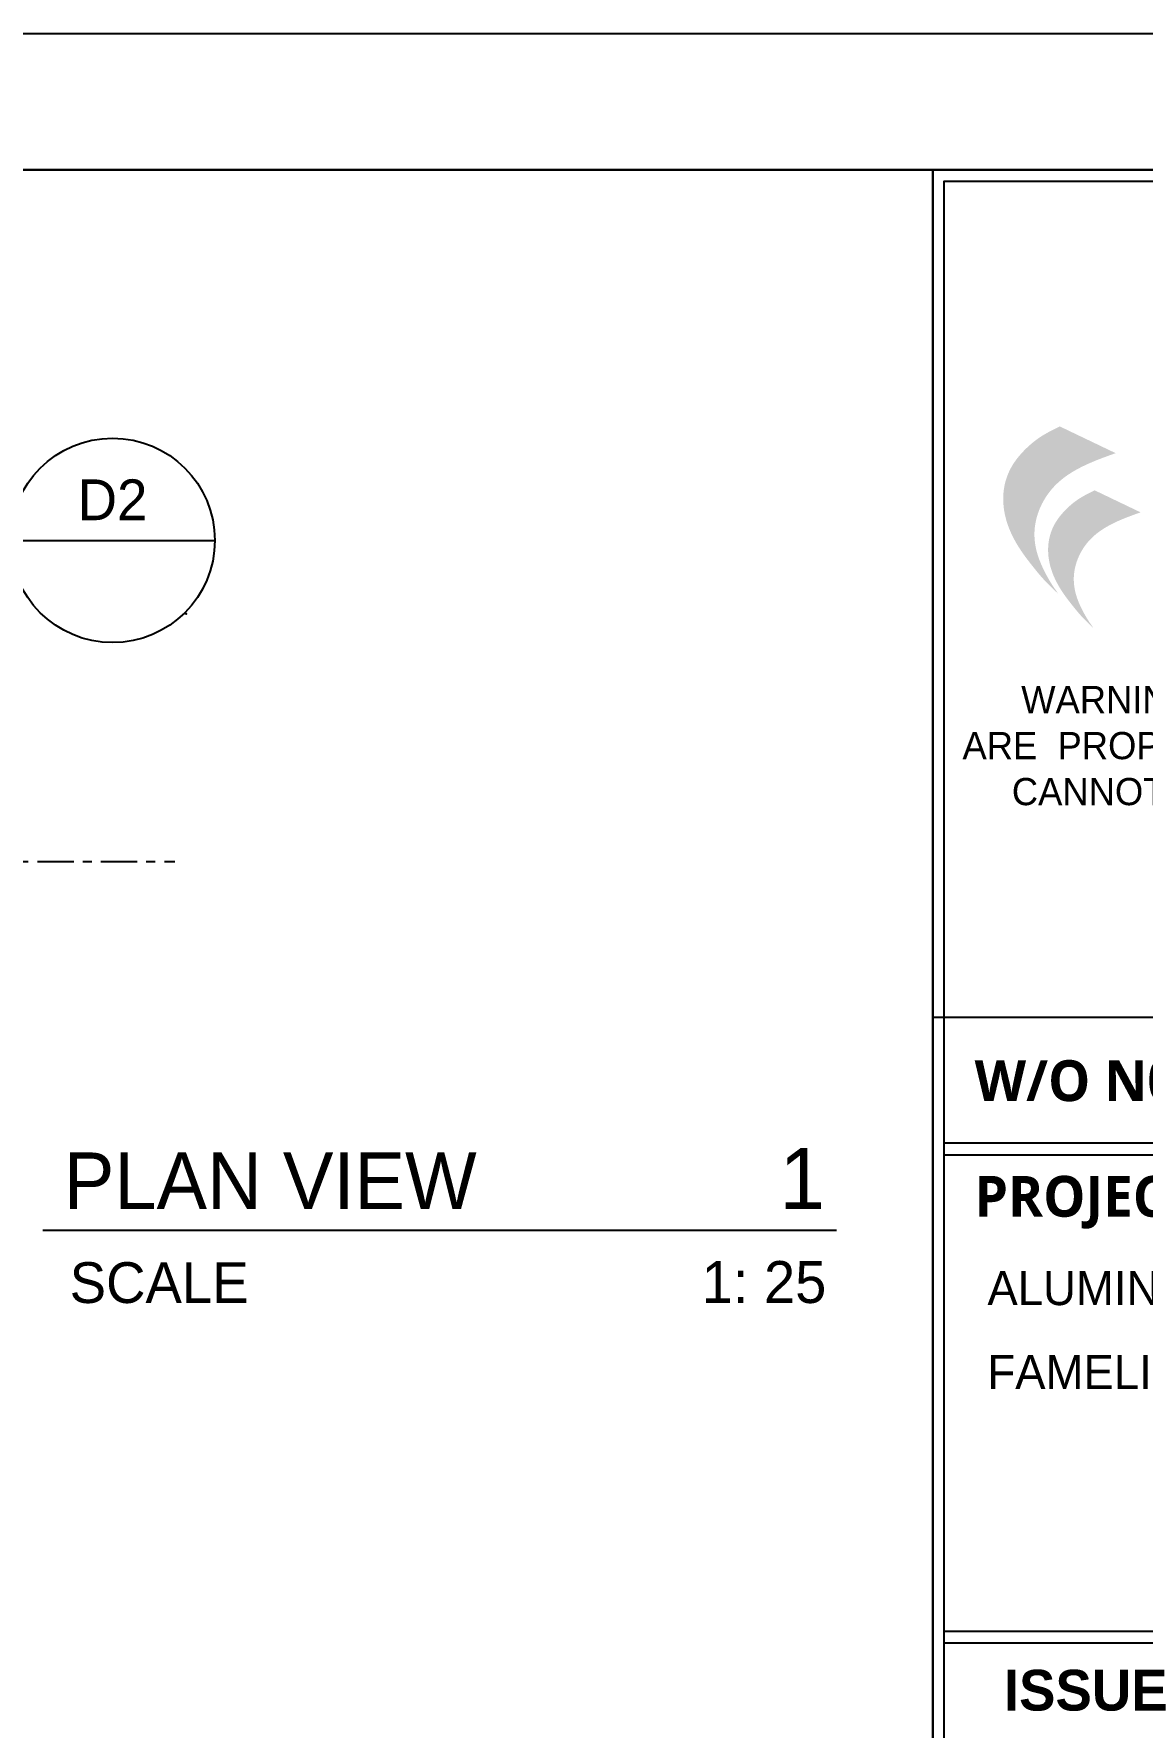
# Model space of a CAD drawing. Header units: millimetres. Extents: x -244126 to 368105, y -173968 to 259060.
# Drawn here: x -89917 to -88695, y 53683 to 55551 of the extents above; entities that cross this region are included whole.
import ezdxf
from ezdxf.enums import TextEntityAlignment as Align

# ---------------------------------------------------------------- set-up
doc = ezdxf.new("R2010")
doc.units = ezdxf.units.MM
doc.header["$MEASUREMENT"] = 0
for name, pattern in [('BORDER2', [22.225, 6.35, -3.175, 6.35, -3.175, 0, -3.175]), ('CENTER', [2, 1.25, -0.25, 0.25, -0.25]), ('TA_GL_000.00010', [0.000275, 0.0001, -2.5e-05, 2.5e-05, -2.5e-05, 0.0001]), ('TA_GL_040.00000', [110, 40, -10, 10, -10, 40]), ('TA_HL_003.00000', [19.5, 10.65, -8.85])]:
    doc.linetypes.add(name, pattern=pattern)
for name, color, linetype in [('000 - GRID', 8, 'CENTER'), ('000 - SYMBOL CON', 1, 'Continuous'), ('000 - T E X T', 4, 'Continuous'), ('000 - TITLEBLOCK', 4, 'Continuous')]:
    doc.layers.add(name, color=color, linetype=linetype)
doc.styles.add('Cetury Gothic', font='GOTHIC.TTF')
doc.styles.add('TA', font='Cordia New.ttf', dxfattribs={"height": 4.5})

# ---------------------------------------------------------------- blocks, each defined once
blk = doc.blocks.new('*U1657')
at = {"layer": '000 - GRID', "color": 0, "linetype": 'ByBlock'}
blk.add_line((0, 250), (0, -3751.4), dxfattribs=at)
at = {"style": 'TA', "flags": 1}
blk.add_attdef('LOCATION', (6, 6), '', height=4.5, dxfattribs=at)
blk = doc.blocks.new('A$Cfd196da9')
at = {"color": 0, "linetype": 'ByBlock', "const_width": 0.1}
blk.add_lwpolyline([(-143.5, -98), (96.5, -98), (96.5, 99), (-143.5, 99)], close=True, dxfattribs=at)
blk = doc.blocks.new('A$C5e861bfc')
h = blk.add_hatch(color=3)
h.dxf.hatch_style = 1
h.set_gradient(color1=(51, 51, 51), color2=(132, 132, 132), tint=1, name='INVHEMISPHERICAL')
edge = h.paths.add_edge_path()
edge.add_spline(control_points=[(5.536, -18.717), (5.437, -18.578), (5.234, -18.292), (4.888, -17.683), (4.556, -16.939), (4.438, -16.062), (4.563, -15.269), (4.885, -14.528), (5.504, -13.729), (6.6, -13.023), (7.538, -12.688), (8.058, -12.502)], knot_values=[0, 0, 0, 0, 3.999368, 8.221458, 16.423435, 22.935826, 28.683381, 35.030362, 41.70231, 52.106571, 65.045306, 65.045306, 65.045306, 65.045306], degree=3, periodic=0)
edge.add_line((8.058, -12.502), (5.597, -11.323))
edge.add_spline(control_points=[(5.597, -11.323), (5.324, -11.456), (4.729, -11.744), (3.98, -12.377), (3.396, -13.132), (3.102, -13.984), (3.079, -14.857), (3.315, -15.839), (3.789, -16.707), (4.375, -17.469), (4.906, -18.123), (5.319, -18.513), (5.536, -18.717)], knot_values=[0, 0, 0, 0, 7.114643, 15.455222, 22.761373, 29.246418, 36.248595, 42.954952, 52.716962, 59.173886, 65.493194, 72.469008, 72.469008, 72.469008, 72.469008], degree=3, periodic=0)
edge = h.paths.add_edge_path(flags=16)
edge.add_spline(control_points=[(6.485, -12.956), (6.443, -12.941), (6.239, -12.873), (5.738, -12.845), (4.987, -12.89), (4.16, -13.034), (3.691, -13.317), (3.488, -13.44)], knot_values=[0, 0, 0, 0, 1.056476, 5.025479, 11.599149, 18.811417, 24.352285, 24.352285, 24.352285, 24.352285], degree=3, periodic=0)
edge.add_spline(control_points=[(3.488, -13.44), (3.502, -13.407), (3.517, -13.375), (3.596, -13.212), (3.67, -13.087), (3.863, -12.812), (3.988, -12.664), (4.275, -12.365), (4.437, -12.219), (4.696, -12.02), (4.785, -11.958), (4.967, -11.841), (5.061, -11.787), (5.268, -11.674), (5.382, -11.617), (5.53, -11.544), (5.564, -11.527), (5.598, -11.511)], knot_values=[0.636744, 0.636744, 0.636744, 0.636744, 1.528083, 1.528083, 5.150301, 5.150301, 9.845601, 9.845601, 15.15015, 15.15015, 17.802424, 17.802424, 20.454698, 20.454698, 23.491903, 23.491903, 24.373762, 24.373762, 24.373762, 24.373762], degree=3, periodic=0)
edge.add_line((5.598, -11.511), (7.62, -12.48))
edge.add_spline(control_points=[(7.62, -12.48), (7.507, -12.522), (7.393, -12.564), (7.013, -12.712), (6.746, -12.825), (6.485, -12.956)], knot_values=[3.151221, 3.151221, 3.151221, 3.151221, 5.963358, 5.963358, 12.618488, 12.618488, 12.618488, 12.618488], degree=3, periodic=0)
h = blk.add_hatch(color=253)
h.dxf.hatch_style = 1
edge = h.paths.add_edge_path()
edge.add_spline(control_points=[(5.598, -11.511), (5.564, -11.527), (5.53, -11.544), (5.382, -11.617), (5.268, -11.674), (5.061, -11.787), (4.967, -11.841), (4.785, -11.958), (4.696, -12.02), (4.437, -12.219), (4.275, -12.365), (3.988, -12.664), (3.863, -12.812), (3.67, -13.087), (3.596, -13.212), (3.517, -13.375), (3.502, -13.407), (3.488, -13.44)], knot_values=[0.636744, 0.636744, 0.636744, 0.636744, 1.518603, 1.518603, 4.555808, 4.555808, 7.208082, 7.208082, 9.860357, 9.860357, 15.164905, 15.164905, 19.860205, 19.860205, 23.482423, 23.482423, 24.373762, 24.373762, 24.373762, 24.373762], degree=3, periodic=0)
edge.add_spline(control_points=[(3.488, -13.44), (3.691, -13.317), (4.16, -13.034), (4.987, -12.89), (5.738, -12.845), (6.239, -12.873), (6.443, -12.941), (6.485, -12.956)], knot_values=[0, 0, 0, 0, 5.540868, 12.753135, 19.326806, 23.295809, 24.352285, 24.352285, 24.352285, 24.352285], degree=3, periodic=0)
edge.add_spline(control_points=[(6.485, -12.956), (6.746, -12.825), (7.013, -12.712), (7.393, -12.564), (7.507, -12.522), (7.62, -12.48)], knot_values=[3.151221, 3.151221, 3.151221, 3.151221, 9.806351, 9.806351, 12.618488, 12.618488, 12.618488, 12.618488], degree=3, periodic=0)
edge.add_line((7.62, -12.48), (5.598, -11.511))
edge = h.paths.add_edge_path()
edge.add_spline(control_points=[(7.134, -14.298), (7.106, -14.311), (7.078, -14.325), (6.956, -14.385), (6.863, -14.432), (6.692, -14.525), (6.615, -14.57), (6.465, -14.666), (6.392, -14.717), (6.179, -14.88), (6.046, -15.001), (5.81, -15.246), (5.708, -15.367), (5.549, -15.594), (5.487, -15.697), (5.422, -15.831), (5.41, -15.858), (5.398, -15.885)], knot_values=[0.636744, 0.636744, 0.636744, 0.636744, 1.518603, 1.518603, 4.555808, 4.555808, 7.208082, 7.208082, 9.860357, 9.860357, 15.164905, 15.164905, 19.860205, 19.860205, 23.482423, 23.482423, 24.373762, 24.373762, 24.373762, 24.373762], degree=3, periodic=0)
edge.add_spline(control_points=[(5.398, -15.885), (5.444, -15.857), (5.49, -15.829), (5.537, -15.802)], knot_values=[0, 0, 0, 0, 1.522018, 1.522018, 1.522018, 1.522018], degree=3, periodic=0)
edge.add_spline(control_points=[(5.537, -15.802), (5.629, -15.747), (5.723, -15.696), (5.819, -15.651)], knot_values=[1.522018, 1.522018, 1.522018, 1.522018, 4.566053, 4.566053, 4.566053, 4.566053], degree=3, periodic=0)
edge.add_spline(control_points=[(5.819, -15.651), (5.85, -15.637), (5.947, -15.594), (6.048, -15.561), (6.118, -15.541)], knot_values=[4.566053, 4.566053, 4.566053, 4.566053, 5.540868, 7.610089, 7.610089, 7.610089, 7.610089], degree=3, periodic=0)
edge.add_spline(control_points=[(6.118, -15.541), (6.221, -15.512), (6.326, -15.491), (6.432, -15.473)], knot_values=[7.610089, 7.610089, 7.610089, 7.610089, 10.654125, 10.654125, 10.654125, 10.654125], degree=3, periodic=0)
edge.add_spline(control_points=[(6.432, -15.473), (6.506, -15.461), (6.666, -15.44), (6.825, -15.425), (6.911, -15.419)], knot_values=[10.654125, 10.654125, 10.654125, 10.654125, 12.753135, 15.220178, 15.220178, 15.220178, 15.220178], degree=3, periodic=0)
edge.add_spline(control_points=[(6.911, -15.419), (7.055, -15.409), (7.214, -15.404), (7.375, -15.407), (7.392, -15.407)], knot_values=[15.220178, 15.220178, 15.220178, 15.220178, 19.326806, 19.786231, 19.786231, 19.786231, 19.786231], degree=3, periodic=0)
edge.add_spline(control_points=[(7.392, -15.407), (7.472, -15.409), (7.553, -15.414), (7.632, -15.426)], knot_values=[19.786231, 19.786231, 19.786231, 19.786231, 22.069258, 22.069258, 22.069258, 22.069258], degree=3, periodic=0)
edge.add_spline(control_points=[(7.632, -15.426), (7.674, -15.433), (7.727, -15.443), (7.778, -15.458), (7.788, -15.461)], knot_values=[22.069258, 22.069258, 22.069258, 22.069258, 23.295809, 23.591276, 23.591276, 23.591276, 23.591276], degree=3, periodic=0)
edge.add_spline(control_points=[(7.788, -15.461), (7.813, -15.469), (7.838, -15.477), (7.864, -15.486)], knot_values=[23.591276, 23.591276, 23.591276, 23.591276, 24.352285, 24.352285, 24.352285, 24.352285], degree=3, periodic=0)
edge.add_spline(control_points=[(7.864, -15.486), (8.078, -15.378), (8.297, -15.286), (8.61, -15.164), (8.704, -15.129), (8.797, -15.095)], knot_values=[3.151221, 3.151221, 3.151221, 3.151221, 9.806351, 9.806351, 12.618488, 12.618488, 12.618488, 12.618488], degree=3, periodic=0)
edge.add_line((8.797, -15.095), (7.134, -14.298))
h = blk.add_hatch(color=3)
h.dxf.hatch_style = 1
h.set_gradient(color1=(51, 51, 51), color2=(132, 132, 132), tint=1, name='INVHEMISPHERICAL')
edge = h.paths.add_edge_path()
edge.add_spline(control_points=[(7.083, -20.224), (7.002, -20.11), (6.835, -19.874), (6.55, -19.374), (6.277, -18.762), (6.18, -18.04), (6.283, -17.389), (6.547, -16.779), (7.056, -16.122), (7.958, -15.542), (8.729, -15.266), (9.157, -15.113)], knot_values=[0, 0, 0, 0, 3.28902, 6.761203, 13.506384, 18.862075, 23.588778, 28.808439, 34.295348, 42.851654, 53.492273, 53.492273, 53.492273, 53.492273], degree=3, periodic=0)
edge.add_line((9.157, -15.113), (7.134, -14.143))
edge.add_spline(control_points=[(7.134, -14.143), (6.908, -14.252), (6.42, -14.489), (5.803, -15.01), (5.323, -15.631), (5.081, -16.332), (5.063, -17.05), (5.257, -17.857), (5.647, -18.571), (6.128, -19.197), (6.565, -19.736), (6.905, -20.056), (7.083, -20.224)], knot_values=[0, 0, 0, 0, 5.850974, 12.71014, 18.718608, 24.051811, 29.810295, 35.325501, 43.35363, 48.663707, 53.86061, 59.597414, 59.597414, 59.597414, 59.597414], degree=3, periodic=0)
edge = h.paths.add_edge_path(flags=16)
edge.add_spline(control_points=[(6.118, -15.541), (6.048, -15.561), (5.947, -15.594), (5.85, -15.637), (5.819, -15.651)], knot_values=[4.566053, 4.566053, 4.566053, 4.566053, 6.635274, 7.610089, 7.610089, 7.610089, 7.610089], degree=3, periodic=0)
edge.add_spline(control_points=[(5.819, -15.651), (5.723, -15.696), (5.629, -15.747), (5.537, -15.802)], knot_values=[1.522018, 1.522018, 1.522018, 1.522018, 4.566053, 4.566053, 4.566053, 4.566053], degree=3, periodic=0)
edge.add_spline(control_points=[(5.537, -15.802), (5.49, -15.829), (5.444, -15.857), (5.398, -15.885)], knot_values=[0, 0, 0, 0, 1.522018, 1.522018, 1.522018, 1.522018], degree=3, periodic=0)
edge.add_spline(control_points=[(5.398, -15.885), (5.41, -15.858), (5.422, -15.831), (5.487, -15.697), (5.549, -15.594), (5.708, -15.367), (5.81, -15.246), (6.046, -15.001), (6.179, -14.88), (6.392, -14.717), (6.465, -14.666), (6.615, -14.57), (6.692, -14.525), (6.863, -14.432), (6.956, -14.385), (7.078, -14.325), (7.106, -14.311), (7.134, -14.298)], knot_values=[0.636744, 0.636744, 0.636744, 0.636744, 1.528083, 1.528083, 5.150301, 5.150301, 9.845601, 9.845601, 15.15015, 15.15015, 17.802424, 17.802424, 20.454698, 20.454698, 23.491903, 23.491903, 24.373762, 24.373762, 24.373762, 24.373762], degree=3, periodic=0)
edge.add_line((7.134, -14.298), (8.797, -15.095))
edge.add_spline(control_points=[(8.797, -15.095), (8.704, -15.129), (8.61, -15.164), (8.297, -15.286), (8.078, -15.378), (7.864, -15.486)], knot_values=[3.151221, 3.151221, 3.151221, 3.151221, 5.963358, 5.963358, 12.618488, 12.618488, 12.618488, 12.618488], degree=3, periodic=0)
edge.add_spline(control_points=[(7.864, -15.486), (7.838, -15.477), (7.813, -15.469), (7.788, -15.461)], knot_values=[23.591276, 23.591276, 23.591276, 23.591276, 24.352285, 24.352285, 24.352285, 24.352285], degree=3, periodic=0)
edge.add_spline(control_points=[(7.788, -15.461), (7.778, -15.458), (7.727, -15.443), (7.674, -15.433), (7.632, -15.426)], knot_values=[22.069258, 22.069258, 22.069258, 22.069258, 22.364725, 23.591276, 23.591276, 23.591276, 23.591276], degree=3, periodic=0)
edge.add_spline(control_points=[(7.632, -15.426), (7.553, -15.414), (7.472, -15.409), (7.392, -15.407)], knot_values=[19.786231, 19.786231, 19.786231, 19.786231, 22.069258, 22.069258, 22.069258, 22.069258], degree=3, periodic=0)
edge.add_spline(control_points=[(7.392, -15.407), (7.375, -15.407), (7.214, -15.404), (7.055, -15.409), (6.911, -15.419)], knot_values=[15.220178, 15.220178, 15.220178, 15.220178, 15.679604, 19.786231, 19.786231, 19.786231, 19.786231], degree=3, periodic=0)
edge.add_spline(control_points=[(6.911, -15.419), (6.825, -15.425), (6.666, -15.44), (6.506, -15.461), (6.432, -15.473)], knot_values=[10.654125, 10.654125, 10.654125, 10.654125, 13.121167, 15.220178, 15.220178, 15.220178, 15.220178], degree=3, periodic=0)
edge.add_spline(control_points=[(6.432, -15.473), (6.326, -15.491), (6.221, -15.512), (6.118, -15.541)], knot_values=[7.610089, 7.610089, 7.610089, 7.610089, 10.654125, 10.654125, 10.654125, 10.654125], degree=3, periodic=0)
at = {"color": 3, "linetype": 'Continuous'}
blk.add_line((0, -37.382), (44, -37.382), dxfattribs=at)
for points in [[(0.5, -42.938), (43.5, -42.938), (43.5, -43.476), (0.5, -43.476)], [(0.5, -64.479), (43.5, -64.479), (43.5, -65.017), (0.5, -65.017)]]:
    blk.add_lwpolyline(points, close=True, dxfattribs=at)
at = {"layer": '000 - T E X T', "color": 3, "const_width": 0.1}
blk.add_lwpolyline([(0, -197), (44, -197), (44, 0), (0, 0)], close=True, dxfattribs=at)
at = {"color": 4, "style": 'Cetury Gothic'}
for s, p in [(' WARNING :         ALL  DESIGN  AND  DRAWING', (3.446, -23.975)), ('ARE  PROPERTY  OF  FAMELINE  PRODUCTS  CO.,LTD.', (1.303, -26.005)), (' CANNOT   USED   WITHOUT   THEIR   PERMISSION', (3.033, -28.035))]:
    blk.add_text(s, height=1.2, dxfattribs=at).set_placement(p)
at = {"color": 4, "char_height": 1.8, "style": 'Cetury Gothic'}
for s, insert, attachment_point in [('{\\f@Malgun Gothic|b1|i0|c0|p34;W/O N0. :}', (1.84, -39.293), 1), ('{\\f@Malgun Gothic|b1|i0|c0|p34;PROJECT :}', (1.84, -44.396), 1), ('{\\fCentury Gothic|b1|i0|c0|p34;ISSUE}', (6.741, -66.187), 2)]:
    blk.add_mtext(s, dxfattribs=dict(at, insert=insert, attachment_point=attachment_point))
blk = doc.blocks.new('*U1681')
at = {"layer": '000 - T E X T', "color": 3, "const_width": 2.5}
blk.add_lwpolyline([(7225, 175), (6125, 175), (6125, 5100), (7225, 5100)], close=True, dxfattribs=at)
at = {"layer": '000 - T E X T', "color": 3}
blk.add_lwpolyline([(7212.5, 187.5), (6137.5, 187.5), (6137.5, 5087.5), (7212.5, 5087.5)], close=True, dxfattribs=at)
at = {"layer": '000 - TITLEBLOCK', "color": 250}
blk.add_lwpolyline([(0, 0), (7425, 0), (7425, 5250), (0, 5250)], close=True, dxfattribs=at)
at = {"xscale": 25, "yscale": 25, "zscale": 25}
blk.add_blockref('A$C5e861bfc', (6125, 5100), dxfattribs=at)
at = {"layer": '000 - T E X T', "color": 3, "xscale": 25, "yscale": 25, "zscale": 25}
blk.add_blockref('A$Cfd196da9', (3712.5, 2625), dxfattribs=at)
at = {"color": 4, "style": 'TA'}
blk.add_attdef('PAPER_SIZE', text='', height=31.3, dxfattribs=at).set_placement((7107.5, 124.7), align=Align.MIDDLE_RIGHT)
blk.add_attdef('SCALE_SIZE', text='', height=31.3, dxfattribs=at).set_placement((7168.9, 125.3), align=Align.MIDDLE_LEFT)
at = {"layer": '000 - T E X T', "color": 250, "style": 'TA'}
for tag, height, p in [('SUPERLINK', 25, (215.8, 5197.1)), ('NAMEFILE', 25, (215.8, 5147.1)), ('SC', 500, (42, 4690.1))]:
    blk.add_attdef(tag, text='', height=height, dxfattribs=at).set_placement(p, align=Align.MIDDLE_LEFT)
at = {"layer": '000 - T E X T', "color": 4, "style": 'TA'}
for tag, height, p in [('PRELIM_NAME_JOB_1', 25, (6558.3, 4127.4)), ('PRELIM_NAME_JOB_2', 25, (6558.3, 4072.8)), ('PRELIM_NAME_PROJECT_1', 37.5, (6185.1, 3866.4)), ('PRELIM_NAME_PROJECT_2', 37.5, (6185.1, 3773.9)), ('PRELIM_NAME_PROJECT_3', 37.5, (6185.1, 3681.4)), ('PRELIM_NAME_TITLE_3', 30, (6193.8, 924.9)), ('DRAWING_NO1', 30, (6182.6, 411.4)), ('DRAWING_NO2', 30, (6182.6, 311.4)), ('PRELIM_NAME_TITLE_1', 1.2, (247.8, 43.7)), ('PRELIM_NAME_TITLE_2', 1.2, (247.8, 40.3))]:
    blk.add_attdef(tag, text='', height=height, dxfattribs=at).set_placement(p, align=Align.MIDDLE_LEFT)
at = {"layer": '000 - T E X T', "color": 4, "style": 'Cetury Gothic'}
for tag, p in [('SHEET_NO.', (7019.7, 425)), ('TOTAL_SHEET_NO.', (7012.1, 220.5))]:
    blk.add_attdef(tag, text='', height=45, dxfattribs=at).set_placement(p, align=Align.CENTER)
at = {"layer": '000 - T E X T', "color": 4, "style": 'TA'}
blk.add_attdef('NAME_REMARK', (691.1, 216.3), '', height=50, dxfattribs=at)
blk = doc.blocks.new('*U1718')
at = {"color": 4}
blk.add_line((-4.258, 5.701), (-39.258, 5.701), dxfattribs=at)
at = {"linetype": 'TA_GL_000.00010'}
blk.add_point((0, 18), dxfattribs=at)
blk.add_point((0, 0))
at = {"color": 4, "linetype": 'BORDER2', "style": 'Cetury Gothic'}
blk.add_text('SCALE', height=1.8, dxfattribs=at).set_placement((-38.07, 2.508))
at = {"color": 0, "style": 'TA'}
for tag, p in [('HEADING2', (-38.329, 10.65)), ('HEADING', (-38.329, 6.65))]:
    blk.add_attdef(tag, p, '', height=2.5, dxfattribs=at)
for tag, height, p in [('LO', 2.7, (-4.758, 6.65)), ('SC', 1.85, (-4.7, 2.508))]:
    blk.add_attdef(tag, text='', height=height, dxfattribs=at).set_placement(p, align=Align.RIGHT)
blk = doc.blocks.new('*U4244')
at = {"color": 2}
blk.add_line((-4.511, 0), (4.511, 0), dxfattribs=at)
blk.add_circle((0, 0), 4.511, dxfattribs=at)
at = {"color": 7}
blk.add_point((3.241, -3.241), dxfattribs=at)
at = {"layer": '000 - SYMBOL CON', "color": 2, "linetype": 'ByBlock'}
blk.add_lwpolyline([(-29.284, -8.65), (-24.289, 0), (-4.511, 0)], dxfattribs=at)
at = {"color": 2, "style": 'Cetury Gothic'}
for tag, p in [('DETAIL_NO.', (0, 1.792)), ('DRAWING_NO.', (0, -1.792))]:
    blk.add_attdef(tag, text='', height=1.8, dxfattribs=at).set_placement(p, align=Align.MIDDLE_CENTER)

msp = doc.modelspace()

# ---------------------------------------------------------------- block references
at = {"color": 2, "linetype": 'TA_HL_003.00000'}
ref = msp.add_blockref('*U1681', (-95051.11001, 50300.60444), dxfattribs=at)
ref.add_attrib('PRELIM_NAME_PROJECT_1', 'ALUMINIUM SUN LOUVERS', dxfattribs={"layer": '000 - T E X T', "color": 4, "height": 37.5, "style": 'TA'}).set_placement((-88866.02813, 54166.98268), align=Align.MIDDLE_LEFT)
ref.add_attrib('PRELIM_NAME_PROJECT_2', 'FAMELINE_AL.SUN_LV_AF_300+END_CAP', dxfattribs={"layer": '000 - T E X T', "color": 4, "height": 37.5, "style": 'TA'}).set_placement((-88866.02813, 54074.48268), align=Align.MIDDLE_LEFT)
ref = msp.add_blockref('*U4244', (-89830.58685, 54991.80064), dxfattribs=dict(xscale=25, yscale=25, zscale=25))
ref.add_attrib('DETAIL_NO.', 'D2', dxfattribs={"color": 2, "height": 45, "style": 'Cetury Gothic'}).set_placement((-89830.58685, 55036.59859), align=Align.MIDDLE_CENTER)
at = {"layer": '000 - GRID', "linetype": 'TA_GL_040.00000', "rotation": 90}
msp.add_blockref('*U1657', (-93513.4316, 54637.62228), dxfattribs=at)
at = {"layer": '000 - T E X T', "xscale": 25, "yscale": 25, "zscale": 25}
msp.add_blockref('*U1718', (-88926.11001, 54087.8503), dxfattribs=at).add_auto_attribs({'HEADING': 'PLAN VIEW', 'LO': '1', 'SC': '1: 25'})

doc.saveas('drawing.dxf')
